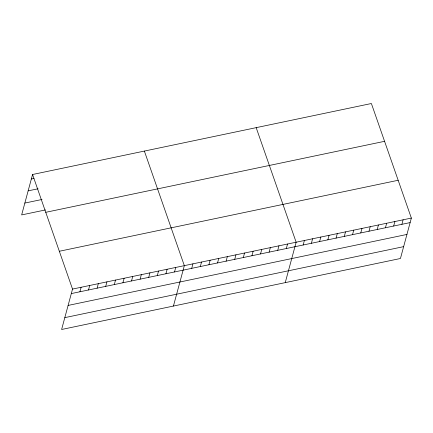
<?xml version="1.0" encoding="UTF-8"?>
<svg xmlns="http://www.w3.org/2000/svg" width="433" height="433" viewBox="0 0 433 433"><rect width="100%" height="100%" fill="white"/><g stroke="black" fill="none" stroke-linecap="round" stroke-linejoin="round"><path stroke-width="0.65" d="M32.556 174.504L72.522 289.076L61.616 329.486L400.444 258.496L411.35 218.08L371.384 103.514L32.556 174.504L21.65 214.92L45.47 209.929M79.905 291.777L81.123 287.274M88.505 289.975L89.723 285.471M97.106 288.178L98.323 283.669M105.706 286.375L106.924 281.867M114.312 284.573L115.524 280.064M122.912 282.771L124.125 278.262M131.513 280.968L132.725 276.46M140.113 279.166L141.331 274.657M148.714 277.364L149.932 272.855M157.314 275.561L158.532 271.053M165.915 273.759L167.133 269.25M174.515 271.956L175.733 267.448M173.427 306.061L184.334 265.646L144.368 151.079M191.722 268.352L192.934 263.843M200.322 266.549L201.534 262.041M208.923 264.747L210.135 260.238M217.523 262.945L218.741 258.436M226.123 261.142L227.341 256.634M234.724 259.34L235.942 254.837M243.324 257.538L244.542 253.034M251.925 255.741L253.143 251.232M260.525 253.938L261.743 249.43M269.131 252.136L270.344 247.627M277.732 250.334L278.944 245.825M286.332 248.531L287.544 244.023M285.244 282.635L296.15 242.22L256.179 127.648M303.16 245.002L304.377 240.494M311.387 243.281L312.604 238.772M319.619 241.554L320.837 237.046M327.846 239.833L329.064 235.325M336.073 238.107L337.291 233.598M344.305 236.386L345.518 231.877M352.532 234.659L353.75 230.15M360.759 232.938L361.977 228.429M368.992 231.211L370.204 226.703M377.219 229.485L378.437 224.981M385.446 227.763L386.664 223.255M393.678 226.037L394.891 221.534M401.905 224.316L403.123 219.807M31.338 179.013L33.985 178.456M28.14 190.861L38.066 188.783M24.849 203.066L42.05 199.461M45.741 212.311L384.574 141.32M59.332 251.264L398.16 180.274M72.522 289.076L411.35 218.08M71.304 293.579L410.132 222.589M68.105 305.433L406.939 234.437M64.815 317.638L403.643 246.648"/></g></svg>
